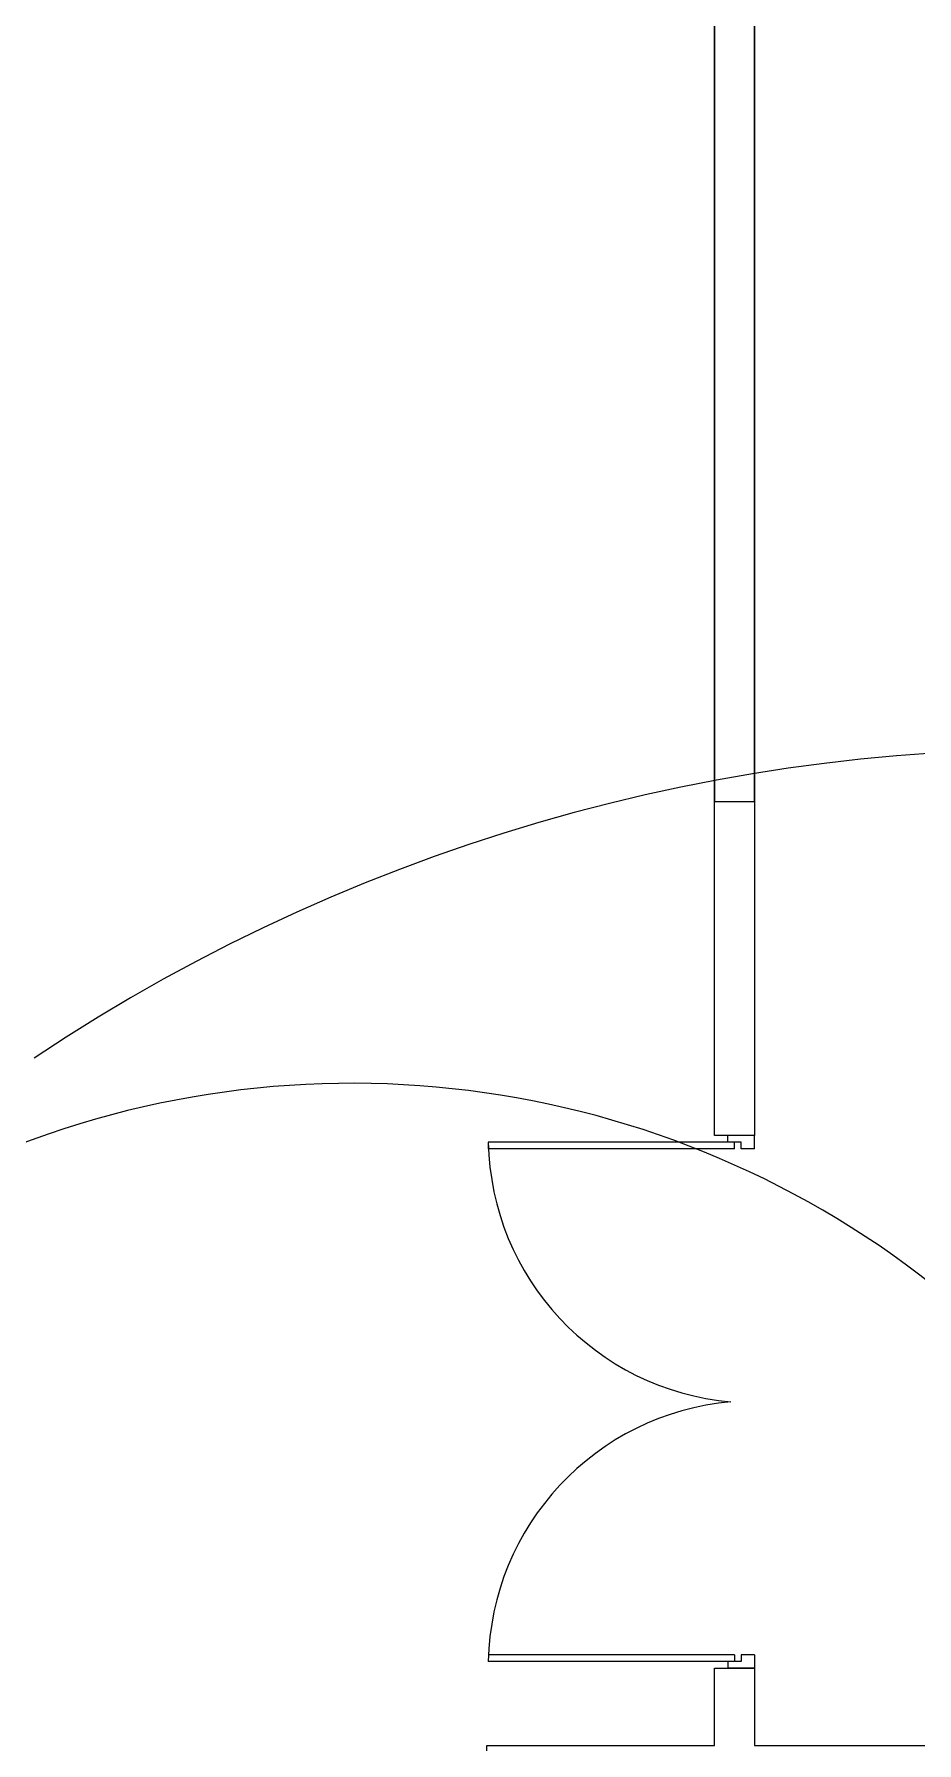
# Model space of a CAD drawing. Header units: metres. Extents: x -39 to 21688, y -24 to 9022.
# Drawn here: x 3.3 to 6.61, y 28.7 to 35.11 of the extents above; entities that cross this region are included whole.
import ezdxf

# ---------------------------------------------------------------- set-up
doc = ezdxf.new("R2010")
doc.units = ezdxf.units.M
doc.header["$MEASUREMENT"] = 0
for name, color, linetype in [('AR-MUROS', 6, 'Continuous'), ('AR-PUERTAS', 2, 'Continuous'), ('AR-VENTANAS', 2, 'Continuous')]:
    doc.layers.add(name, color=color, linetype=linetype)

# ---------------------------------------------------------------- blocks, each defined once
blk = doc.blocks.new('111111')
at = {"layer": 'AR-PUERTAS', "linetype": 'Continuous'}
for p, q in [((254.3172, 121.5611), (254.3172, 122.5104)), ((254.3422, 121.5861), (254.3422, 122.5104)), ((256.2672, 122.5104), (256.2422, 122.5104)), ((256.2422, 121.5861), (256.2422, 122.5104)), ((256.2672, 121.5611), (256.2672, 122.5104)), ((254.2922, 121.5111), (254.2922, 121.611)), ((254.3172, 121.611), (254.2922, 121.611)), ((256.2672, 121.611), (256.2922, 121.611)), ((256.2922, 121.5111), (256.2922, 121.611)), ((254.3422, 121.5861), (254.3172, 121.5861)), ((254.3422, 121.5611), (254.3172, 121.5611)), ((254.3422, 121.5111), (254.3422, 121.5611)), ((256.2422, 121.5861), (256.2672, 121.5861)), ((256.2422, 121.5111), (256.2422, 121.5611)), ((256.2422, 121.5611), (256.2672, 121.5611)), ((254.3422, 121.5111), (254.2922, 121.5111)), ((256.2422, 121.5111), (256.2922, 121.5111))]:
    blk.add_line(p, q, dxfattribs=at)
for centre, start, end in [((254.2971, 121.5116), 5.02208, 88.84704), ((256.2873, 121.5116), 91.15296, 174.97792)]:
    blk.add_arc(centre, 0.999, start, end, dxfattribs=at)

msp = doc.modelspace()

# ---------------------------------------------------------------- linework, layer by layer
at = {"layer": 'AR-MUROS'}
for points in [[(6, 40.39452), (6, 30.97875), (5.85, 30.97875), (5.85, 40.63866), (6, 40.63866), (6, 40.54452), (11.55, 40.54452), (11.55, 43.39452)], [(5.85008, 28.49696), (5.85008, 28.53913), (4.99571, 28.53913), (4.99571, 28.68913), (5.85, 28.68913), (5.85, 28.97875), (6, 28.97875), (6, 28.68913), (10.7, 28.68913), (10.7, 32.6349), (10.85, 32.6349), (10.85, 28.68913), (12.7, 28.68913)]]:
    msp.add_lwpolyline(points, dxfattribs=at)
at = {"layer": 'AR-PUERTAS'}
msp.add_circle((22.62406, 27.62249), 40.08066, dxfattribs=at)
at = {"layer": 'AR-VENTANAS'}
msp.add_lwpolyline([(6, 37.45158), (5.85, 37.45158), (5.85, 32.2323), (6, 32.2323)], close=True, dxfattribs=at)
for centre, radius, start, end in [((7.12383, 25.53006), 6.89888, 50.287488, 123.707035), ((4.48972, 27.65788), 3.51645, 346.118095, 115.122029)]:
    msp.add_arc(centre, radius, start, end, dxfattribs=at)

# ---------------------------------------------------------------- block references
at = {"rotation": 90}
msp.add_blockref('111111', (127.51111, -225.31345), dxfattribs=at)

doc.saveas('drawing.dxf')
